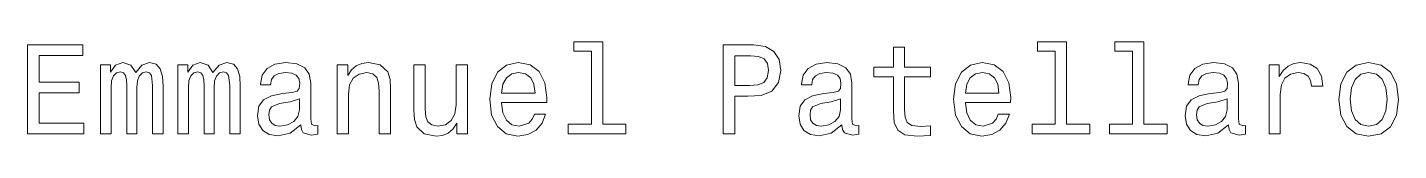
# Model space of a CAD drawing. Extents: x 121 to 275, y 196 to 206.
import ezdxf

# ---------------------------------------------------------------- set-up
doc = ezdxf.new("R2010")
doc.units = 0

msp = doc.modelspace()

# ---------------------------------------------------------------- linework, layer by layer
at = {"color": 7, "lineweight": 13}
for points in [[(184.6, 205.4), (184.6, 197.19), (181.99, 197.19), (181.99, 196.12), (188.46, 196.12), (188.46, 197.19), (185.86, 197.19), (185.86, 206.47), (182.61, 206.47), (182.61, 205.4)], [(236.64, 205.4), (236.64, 197.19), (234.03, 197.19), (234.03, 196.12), (240.5, 196.12), (240.5, 197.19), (237.91, 197.19), (237.91, 206.47), (234.65, 206.47), (234.65, 205.4)], [(245.32, 205.4), (245.32, 197.19), (242.71, 197.19), (242.71, 196.12), (249.18, 196.12), (249.18, 197.19), (246.59, 197.19), (246.59, 206.47), (243.33, 206.47), (243.33, 205.4)], [(121.31, 196.12), (127.65, 196.12), (127.65, 197.33), (122.64, 197.33), (122.64, 200.72), (127.1, 200.72), (127.1, 201.92), (122.64, 201.92), (122.64, 204.91), (127.54, 204.91), (127.54, 206.12), (121.31, 206.12)], [(199.37, 196.12), (200.69, 196.12), (200.69, 200.35), (202.16, 200.35), (203.65, 200.42), (204.83, 200.92), (205.59, 201.9), (205.85, 203.24), (205.65, 204.48), (205.07, 205.39), (204.12, 205.94), (202.82, 206.12), (199.37, 206.12)], [(202.46, 204.9), (203.33, 204.81), (203.96, 204.54), (204.34, 204.03), (204.47, 203.24), (204.32, 202.41), (203.93, 201.9), (203.27, 201.64), (202.36, 201.57), (200.69, 201.57), (200.69, 204.9)], [(218.47, 202.52), (218.47, 198.65), (218.56, 197.39), (218.96, 196.53), (219.77, 196.02), (221.14, 195.85), (222.64, 195.92), (222.64, 197.02), (221.54, 196.93), (220.55, 197.05), (220.01, 197.41), (219.78, 198.01), (219.74, 198.86), (219.74, 202.52), (222.64, 202.52), (222.64, 203.6), (219.74, 203.6), (219.74, 205.86), (218.47, 205.86), (218.47, 203.6), (216.28, 203.6), (216.28, 202.52)], [(129.52, 196.12), (130.69, 196.12), (130.69, 201.3), (130.76, 202.07), (130.98, 202.64), (131.31, 202.97), (131.74, 203.1), (132.09, 202.98), (132.32, 202.69), (132.44, 202.2), (132.48, 201.56), (132.48, 196.12), (133.57, 196.12), (133.57, 201.3), (133.65, 202.06), (133.86, 202.62), (134.21, 202.97), (134.64, 203.1), (134.99, 202.98), (135.22, 202.69), (135.36, 201.56), (135.36, 196.12), (136.53, 196.12), (136.53, 201.47), (136.46, 202.58), (136.22, 203.43), (135.76, 203.95), (135.01, 204.14), (134.14, 203.85), (133.46, 203.01), (132.93, 203.83), (132.03, 204.14), (131.21, 203.85), (130.65, 203.04), (130.65, 203.86), (129.52, 203.86)], [(138.2, 196.12), (139.37, 196.12), (139.37, 201.3), (139.44, 202.07), (139.65, 202.64), (139.99, 202.97), (140.42, 203.1), (140.76, 202.98), (140.99, 202.69), (141.11, 202.2), (141.15, 201.56), (141.15, 196.12), (142.25, 196.12), (142.25, 201.3), (142.32, 202.06), (142.54, 202.62), (142.88, 202.97), (143.31, 203.1), (143.66, 202.98), (143.89, 202.69), (144.03, 201.56), (144.03, 196.12), (145.2, 196.12), (145.2, 201.47), (145.13, 202.58), (144.9, 203.43), (144.44, 203.95), (143.69, 204.14), (142.81, 203.85), (142.13, 203.01), (141.6, 203.83), (140.71, 204.14), (139.88, 203.85), (139.32, 203.04), (139.32, 203.86), (138.2, 203.86)], [(151.97, 197.13), (151.97, 197.09), (152.05, 196.6), (152.26, 196.25), (153.17, 195.98), (153.88, 196.1), (153.88, 197.07), (153.57, 197.03), (153.17, 197.22), (153.1, 197.8), (153.1, 201.8), (152.93, 202.82), (152.42, 203.54), (151.54, 203.98), (150.3, 204.14), (149.09, 203.96), (148.2, 203.47), (147.64, 202.71), (147.45, 201.7), (147.45, 201.61), (148.59, 201.61), (148.69, 202.22), (149.01, 202.65), (149.52, 202.91), (150.26, 203.01), (150.97, 202.94), (151.47, 202.72), (151.77, 202.35), (151.87, 201.83), (151.82, 201.22), (151.59, 200.92), (151.01, 200.78), (149.93, 200.66), (148.69, 200.4), (147.81, 199.94), (147.29, 199.22), (147.13, 198.16), (147.28, 197.2), (147.72, 196.5), (148.44, 196.05), (149.44, 195.89), (150.78, 196.2)], [(156.05, 196.12), (157.32, 196.12), (157.32, 200.59), (157.45, 201.61), (157.87, 202.36), (158.52, 202.82), (159.38, 203), (160.07, 202.85), (160.5, 202.46), (160.72, 201.82), (160.79, 200.95), (160.79, 196.12), (162.06, 196.12), (162.06, 201.21), (162, 202.23), (161.74, 203.08), (160.89, 203.86), (159.57, 204.14), (158.83, 204.03), (158.21, 203.76), (157.68, 203.3), (157.26, 202.68), (157.26, 203.86), (156.05, 203.86)], [(170.69, 203.86), (169.42, 203.86), (169.42, 199.39), (169.28, 198.36), (168.86, 197.61), (168.21, 197.15), (167.36, 197), (166.69, 197.12), (166.25, 197.46), (166.01, 198.05), (165.95, 198.89), (165.95, 203.86), (164.68, 203.86), (164.68, 198.78), (164.73, 197.75), (165, 196.9), (165.84, 196.12), (167.18, 195.85), (167.9, 195.95), (168.52, 196.21), (169.05, 196.66), (169.48, 197.31), (169.48, 196.12), (170.69, 196.12)], [(174.51, 199.63), (179.58, 199.63), (179.6, 200.22), (179.37, 201.87), (178.73, 203.11), (177.72, 203.86), (176.38, 204.14), (175.07, 203.85), (174.06, 203.04), (173.41, 201.73), (173.18, 200), (173.4, 198.23), (174.05, 196.93), (175.04, 196.12), (176.34, 195.85), (177.46, 196.04), (178.39, 196.53), (179.06, 197.31), (179.45, 198.34), (178.2, 198.34), (177.94, 197.77), (177.56, 197.33), (176.5, 196.99), (175.68, 197.15), (175.06, 197.65), (174.65, 198.47), (174.51, 199.58)], [(212.69, 197.13), (212.69, 197.09), (212.77, 196.6), (212.98, 196.25), (213.89, 195.98), (214.6, 196.1), (214.6, 197.07), (214.29, 197.03), (213.89, 197.22), (213.82, 197.8), (213.82, 201.8), (213.65, 202.82), (213.14, 203.54), (212.26, 203.98), (211.02, 204.14), (209.81, 203.96), (208.92, 203.47), (208.36, 202.71), (208.17, 201.7), (208.17, 201.61), (209.31, 201.61), (209.41, 202.22), (209.73, 202.65), (210.24, 202.91), (210.98, 203.01), (211.69, 202.94), (212.19, 202.72), (212.49, 202.35), (212.59, 201.83), (212.54, 201.22), (212.31, 200.92), (211.73, 200.78), (210.65, 200.66), (209.41, 200.4), (208.53, 199.94), (208.01, 199.22), (207.85, 198.16), (208, 197.2), (208.44, 196.5), (209.16, 196.05), (210.16, 195.89), (211.5, 196.2)], [(226.56, 199.63), (231.63, 199.63), (231.64, 200.22), (231.41, 201.87), (230.78, 203.11), (229.77, 203.86), (228.43, 204.14), (227.12, 203.85), (226.11, 203.04), (225.46, 201.73), (225.23, 200), (225.45, 198.23), (226.1, 196.93), (227.09, 196.12), (228.39, 195.85), (229.51, 196.04), (230.43, 196.53), (231.11, 197.31), (231.5, 198.34), (230.24, 198.34), (229.99, 197.77), (229.61, 197.33), (228.54, 196.99), (227.72, 197.15), (227.1, 197.65), (226.7, 198.47), (226.56, 199.58)], [(256.07, 197.13), (256.07, 197.09), (256.14, 196.6), (256.35, 196.25), (257.26, 195.98), (257.97, 196.1), (257.97, 197.07), (257.67, 197.03), (257.26, 197.22), (257.19, 197.8), (257.19, 201.8), (257.02, 202.82), (256.51, 203.54), (255.63, 203.98), (254.39, 204.14), (253.18, 203.96), (252.29, 203.47), (251.73, 202.71), (251.54, 201.7), (251.54, 201.61), (252.68, 201.61), (252.78, 202.22), (253.1, 202.65), (253.62, 202.91), (254.35, 203.01), (255.06, 202.94), (255.56, 202.72), (255.86, 202.35), (255.97, 201.83), (255.91, 201.22), (255.68, 200.92), (255.1, 200.78), (254.02, 200.66), (252.78, 200.4), (251.9, 199.94), (251.38, 199.22), (251.22, 198.16), (251.37, 197.2), (251.82, 196.5), (252.54, 196.05), (253.53, 195.89), (254.87, 196.2)], [(260.62, 196.12), (261.89, 196.12), (261.89, 200.55), (262.02, 201.61), (262.41, 202.38), (263.04, 202.84), (263.89, 203), (264.52, 202.9), (265, 202.61), (265.29, 202.12), (265.39, 201.46), (266.67, 201.46), (266.5, 202.62), (266.02, 203.46), (265.23, 203.96), (264.15, 204.14), (263.42, 204.02), (262.78, 203.73), (262.22, 203.24), (261.77, 202.58), (261.77, 203.86), (260.62, 203.86)], [(268.44, 199.99), (268.67, 198.23), (269.34, 196.93), (270.39, 196.12), (271.8, 195.85), (273.2, 196.12), (274.25, 196.92), (274.91, 198.21), (275.16, 199.99), (274.91, 201.74), (274.25, 203.05), (273.2, 203.85), (271.8, 204.14), (270.39, 203.85), (269.34, 203.04), (268.67, 201.74)], [(174.51, 200.69), (174.67, 201.69), (175.06, 202.42), (175.65, 202.87), (176.43, 203.03), (177.19, 202.87), (177.78, 202.42), (178.14, 201.69), (178.27, 200.69)], [(226.56, 200.69), (226.71, 201.69), (227.1, 202.42), (227.69, 202.87), (228.47, 203.03), (229.24, 202.87), (229.83, 202.42), (230.19, 201.69), (230.32, 200.69)], [(269.74, 200), (269.87, 201.3), (270.27, 202.23), (270.92, 202.81), (271.8, 203.01), (272.67, 202.81), (273.31, 202.25), (273.72, 201.3), (273.86, 200), (273.72, 198.69), (273.31, 197.74), (272.67, 197.16), (271.8, 196.97), (270.92, 197.16), (270.27, 197.74), (269.87, 198.69)], [(151.83, 198.83), (151.66, 198.08), (151.2, 197.51), (150.5, 197.13), (149.65, 197), (149.11, 197.07), (148.72, 197.31), (148.47, 197.71), (148.4, 198.27), (148.46, 198.78), (148.69, 199.14), (149.61, 199.54), (150.78, 199.71), (151.83, 200.06)], [(212.55, 198.83), (212.38, 198.08), (211.92, 197.51), (211.22, 197.13), (210.37, 197), (209.83, 197.07), (209.44, 197.31), (209.19, 197.71), (209.12, 198.27), (209.18, 198.78), (209.41, 199.14), (210.33, 199.54), (211.5, 199.71), (212.55, 200.06)], [(255.92, 198.83), (255.75, 198.08), (255.29, 197.51), (254.6, 197.13), (253.75, 197), (253.2, 197.07), (252.81, 197.31), (252.56, 197.71), (252.49, 198.27), (252.55, 198.78), (252.78, 199.14), (253.7, 199.54), (254.87, 199.71), (255.92, 200.06)]]:
    msp.add_lwpolyline(points, close=True, dxfattribs=at)

doc.saveas('drawing.dxf')
